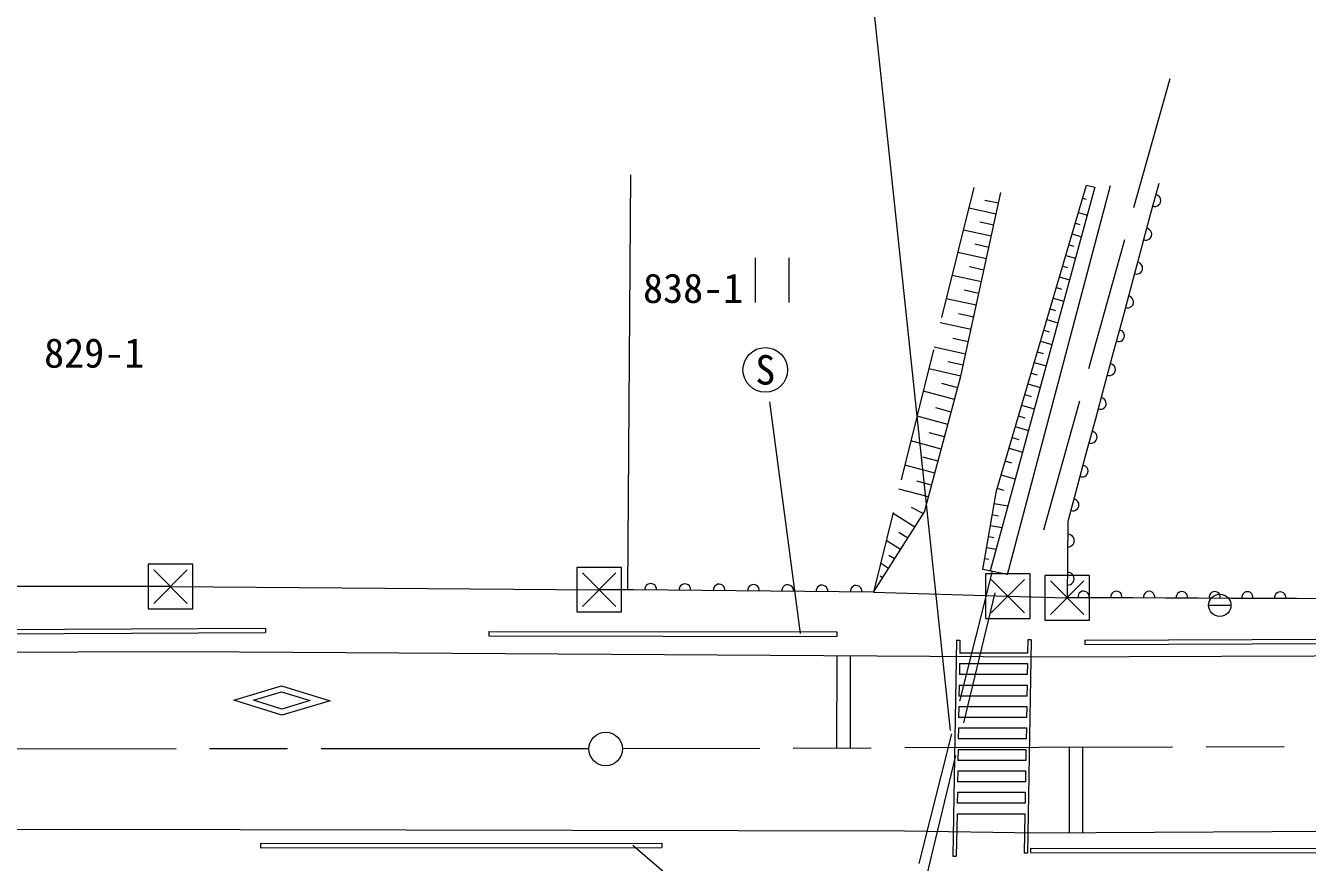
# Model space of a CAD drawing. Units: millimetres, scale not verified. Extents: x 40000 to 680000, y 20000 to 380000.
# Drawn here: x 142380 to 199811, y 281177 to 318658 of the extents above; entities that cross this region are included whole.
import ezdxf
from ezdxf.enums import TextEntityAlignment as Align

# ---------------------------------------------------------------- set-up
doc = ezdxf.new("R2010")
doc.units = ezdxf.units.MM
doc.header["$LTSCALE"] = 1000
doc.linetypes.add('CHAIN', pattern=[18.5, 12, -1.5, 3.5, -1.5])
doc.linetypes.add('DASHED', pattern=[7.5, 6, -1.5])
for name, color, linetype, lineweight in [('M-BGD', 7, 'Continuous', 13), ('M-BGD-EXST', 7, 'Continuous', 13), ('M-BMK', 2, 'CHAIN', 13), ('M-BMK-SRVR', 3, 'Continuous', 13), ('M-STR-HTXT', 7, 'Continuous', 13), ('M-STR-STRC', 7, 'Continuous', 13)]:
    doc.layers.add(name, color=color, linetype=linetype, lineweight=lineweight)
doc.layers.add('M-BMK-HTXT', color=7, linetype='Continuous')
doc.styles.add('ＭＳ ゴシック', font='')
doc.styles.get('ＭＳ ゴシック').set_extended_font_data('MS Gothic')

msp = doc.modelspace()

# ---------------------------------------------------------------- linework, layer by layer
at = {"layer": 'M-BGD', "linetype": 'DASHED'}
for p, q in [((187999, 296071), (193823, 316882)), ((184872, 311407), (180364, 293275)), ((185687, 294215), (182151, 280138)), ((182656, 280133), (186041, 294140))]:
    msp.add_line(p, q, dxfattribs=at)
at = {"layer": 'M-BGD'}
for p, q in [((169364, 293380), (169496, 311972)), ((190290, 311424), (185592, 294236)), ((186369, 294070), (190996, 311493)), ((189920, 311514), (190290, 311424)), ((193151, 311590), (192743, 310075)), ((185970, 310700), (185366, 310831)), ((189921, 310864), (189743, 310916)), ((185864, 310211), (184640, 310477)), ((189557, 310285), (189947, 310169)), ((185757, 309722), (185139, 309856)), ((189415, 309805), (189615, 309746)), ((192743, 310075), (192336, 308560)), ((185650, 309227), (184397, 309499)), ((189273, 309325), (189683, 309204)), ((185431, 308219), (184148, 308498)), ((185541, 308726), (184907, 308863)), ((189132, 308846), (189342, 308784)), ((192336, 308560), (191928, 307045)), ((185319, 307706), (184670, 307847)), ((188849, 307887), (189068, 307822)), ((188990, 308366), (189420, 308240)), ((185206, 307187), (183893, 307472)), ((188707, 307407), (189156, 307275)), ((185092, 306662), (184428, 306806)), ((188565, 306928), (188795, 306860)), ((191928, 307045), (191520, 305531)), ((184976, 306130), (183632, 306423)), ((188424, 306448), (188892, 306310)), ((184859, 305593), (184179, 305741)), ((188282, 305969), (188521, 305898)), ((191520, 305531), (191112, 304016)), ((184741, 305049), (183365, 305348)), ((187999, 305010), (188248, 304936)), ((188141, 305489), (188628, 305345)), ((184621, 304499), (183925, 304650)), ((187858, 304530), (188365, 304380)), ((184500, 303942), (183092, 304248)), ((187716, 304051), (187974, 303974)), ((191112, 304016), (190704, 302501)), ((184286, 302955), (182852, 303283)), ((184392, 303443), (183699, 303603)), ((187574, 303571), (188101, 303416)), ((187433, 303091), (187701, 303012)), ((184004, 301908), (182604, 302285)), ((184146, 302435), (183429, 302622)), ((187150, 302132), (187428, 302050)), ((187291, 302612), (187837, 302451)), ((190704, 302501), (190297, 300986)), ((183853, 301348), (183158, 301535)), ((187008, 301653), (187574, 301486)), ((183704, 300792), (182325, 301163)), ((186867, 301173), (187154, 301088)), ((190297, 300986), (189889, 299471)), ((183555, 300241), (182871, 300425)), ((186725, 300694), (187310, 300521)), ((183408, 299693), (182050, 300059)), ((186583, 300214), (186881, 300126)), ((183262, 299150), (182588, 299331)), ((186442, 299735), (187046, 299556)), ((189889, 299471), (189481, 297956)), ((183117, 298611), (181780, 298971)), ((186565, 299059), (186268, 299147)), ((182973, 298076), (182310, 298255)), ((186713, 298338), (186084, 298524)), ((182830, 297545), (181513, 297900)), ((186223, 297831), (185907, 297924)), ((189481, 297956), (189073, 296441)), ((182061, 297089), (182606, 296809)), ((185778, 297247), (186387, 297144)), ((181246, 296823), (182222, 296204)), ((185694, 296754), (185974, 296707)), ((189073, 296441), (189061, 294736)), ((181511, 295965), (181910, 295712)), ((185526, 295769), (185758, 295729)), ((185610, 296262), (186122, 296174)), ((181578, 295190), (180940, 295595)), ((185442, 295276), (185857, 295205)), ((181311, 294768), (181062, 294925)), ((185358, 294783), (185541, 294752)), ((189061, 294736), (189049, 293031)), ((181043, 294345), (180686, 294572)), ((143014, 293531), (141548, 293532)), ((144479, 293531), (143014, 293531)), ((145944, 293530), (144479, 293531)), ((147409, 293529), (145944, 293530)), ((148874, 293528), (147409, 293529)), ((148874, 293528), (168082, 293392)), ((180775, 293923), (180667, 293992)), ((169617, 293378), (168082, 293392)), ((171152, 293363), (169617, 293378)), ((172688, 293348), (171152, 293363)), ((174223, 293334), (172688, 293348)), ((175758, 293319), (174223, 293334)), ((177293, 293304), (175758, 293319)), ((178828, 293290), (177293, 293304)), ((180364, 293275), (178828, 293290)), ((180364, 293275), (186387, 293102)), ((186387, 293102), (189049, 293031)), ((190517, 293025), (189049, 293031)), ((191986, 293020), (190517, 293025)), ((193454, 293015), (191986, 293020)), ((194923, 293009), (193454, 293015)), ((196391, 293004), (194923, 293009)), ((197859, 292999), (196391, 293004)), ((199328, 292993), (197859, 292999)), ((200796, 292988), (199328, 292993)), ((97932, 291413), (153130, 291671)), ((97933, 291213), (153129, 291471)), ((153130, 291671), (153131, 291471)), ((163129, 291525), (178729, 291499)), ((163129, 291525), (163129, 291325)), ((163129, 291325), (178729, 291299)), ((178729, 291499), (178729, 291299)), ((189841, 291133), (250423, 291379)), ((189842, 290933), (250424, 291179)), ((189841, 291133), (189842, 290933)), ((152906, 282021), (170892, 282041)), ((152906, 282021), (152906, 281821)), ((170892, 282041), (170892, 281841)), ((152906, 281821), (170892, 281841)), ((187404, 281814), (217968, 281787)), ((187404, 281814), (187404, 281614)), ((187404, 281614), (217968, 281587))]:
    msp.add_line(p, q, dxfattribs=at)
for points in [[(186369, 294070), (185276, 294303), (185875, 297817), (189920, 311514)], [(180364, 293275), (182651, 296881), (184286, 302955), (186077, 311188)]]:
    msp.add_lwpolyline(points, dxfattribs=at)
for centre, radius, start, end in [((192982, 310823), 264, 247.08325, 82.78531), ((192574, 309309), 264, 247.08399, 82.784), ((192166, 307794), 264, 247.08216, 82.78583), ((191759, 306279), 264, 247.08507, 82.78348), ((191351, 304764), 264, 247.08494, 82.78574), ((190943, 303249), 264, 247.08399, 82.784), ((190535, 301734), 264, 247.08507, 82.78348), ((190128, 300219), 264, 247.08325, 82.78531), ((189720, 298704), 264, 247.08557, 82.78299), ((189312, 297189), 264, 247.08385, 82.78625), ((189083, 295588), 285, 266.49017, 92.69127), ((189070, 293883), 285, 266.49016, 92.69129), ((170385, 293411), 259, 350.37819, 188.5313), ((171920, 293396), 259, 350.37614, 188.53111), ((173456, 293382), 259, 350.37612, 188.53113), ((174991, 293367), 259, 350.37612, 188.53113), ((176526, 293353), 259, 350.37803, 188.52923), ((178061, 293338), 259, 350.37803, 188.52923), ((179596, 293323), 259, 350.37819, 188.5313), ((189783, 293078), 250, 348.20539, 191.37555), ((191252, 293073), 250, 348.20447, 191.3788), ((192720, 293068), 250, 348.20539, 191.37555), ((194188, 293062), 250, 348.20447, 191.3788), ((195657, 293057), 250, 348.20749, 191.37579), ((197125, 293052), 250, 348.20447, 191.3788), ((198594, 293046), 250, 348.20562, 191.37766)]:
    msp.add_arc(centre, radius, start, end, dxfattribs=at)
at = {"layer": 'M-BGD-EXST'}
for p, q in [((175072, 308257), (175072, 306257)), ((176572, 308257), (176572, 306257)), ((175709, 301805), (177079, 291435)), ((148124, 292778), (149624, 294278)), ((148124, 294278), (149624, 292778)), ((167332, 292642), (168832, 294142)), ((167332, 294142), (168832, 292642)), ((185637, 292352), (187137, 293852)), ((185637, 293852), (187137, 292352)), ((188299, 292281), (189799, 293781)), ((188299, 293781), (189799, 292281)), ((195388, 292692), (196388, 292692)), ((174946, 277322), (169594, 281935))]:
    msp.add_line(p, q, dxfattribs=at)
for points in [[(147874, 292528), (149874, 292528), (149874, 294528), (147874, 294528)], [(167082, 292392), (169082, 292392), (169082, 294392), (167082, 294392)], [(185387, 292102), (187387, 292102), (187387, 294102), (185387, 294102)], [(188049, 292031), (190049, 292031), (190049, 294031), (188049, 294031)]]:
    msp.add_lwpolyline(points, close=True, dxfattribs=at)
for centre, radius in [((175522, 303238), 1000), ((195888, 292692), 500)]:
    msp.add_circle(centre, radius, dxfattribs=at)
at = {"layer": 'M-BMK'}
for p, q in [((267770, 286577), (169119, 286260)), ((167619, 286258), (69076, 286243))]:
    msp.add_line(p, q, dxfattribs=at)
at = {"layer": 'M-BMK-SRVR'}
msp.add_circle((168369, 286258), 750, dxfattribs=at)
at = {"layer": 'M-STR-HTXT'}
msp.add_lwpolyline([(183818, 287090), (179100, 331596), (150960, 331596)], dxfattribs=at)
at = {"layer": 'M-STR-STRC'}
for p, q in [((184093, 291137), (183930, 281453)), ((184093, 291137), (184243, 291134)), ((184243, 291134), (184233, 290551)), ((187436, 291142), (187275, 281586)), ((187286, 291145), (187276, 290551)), ((187436, 291142), (187286, 291145)), ((178734, 286291), (178737, 290429)), ((179319, 290425), (179328, 286293)), ((184225, 290081), (184217, 289590)), ((184225, 290081), (187268, 290081)), ((187276, 290551), (184233, 290551)), ((187268, 290081), (187260, 289590)), ((187260, 289590), (184217, 289590)), ((184209, 289120), (184201, 288629)), ((184209, 289120), (187252, 289120)), ((187252, 289120), (187244, 288629)), ((187244, 288629), (184201, 288629)), ((184193, 288159), (184184, 287668)), ((184193, 288159), (187236, 288159)), ((187236, 288159), (187227, 287668)), ((184176, 287198), (184168, 286708)), ((184176, 287198), (187219, 287198)), ((187227, 287668), (184184, 287668)), ((187219, 287198), (187211, 286708)), ((187211, 286708), (184168, 286708)), ((184160, 286238), (184152, 285747)), ((184160, 286238), (187203, 286238)), ((187203, 286238), (187195, 285747)), ((189148, 282512), (189151, 286324)), ((189733, 286326), (189742, 282515)), ((187195, 285747), (184152, 285747)), ((184144, 285277), (184136, 284786)), ((184144, 285277), (187187, 285277)), ((187187, 285277), (187179, 284786)), ((184128, 284316), (184120, 283825)), ((184128, 284316), (187171, 284316)), ((187179, 284786), (184136, 284786)), ((187171, 284316), (187163, 283825)), ((187163, 283825), (184120, 283825)), ((184112, 283355), (184080, 281451)), ((184112, 283355), (187155, 283355)), ((187155, 283355), (187125, 281589)), ((183930, 281453), (184080, 281451)), ((187275, 281586), (187125, 281589))]:
    msp.add_line(p, q, dxfattribs=at)
for points in [[(187661, 290372), (149586, 290614), (96001, 290440), (74229, 290369)], [(568593, 290718), (502506, 290507), (412781, 290461), (316499, 290785), (253255, 290532), (225043, 290509), (187661, 290372)], [(72136, 282419), (144550, 282668), (181758, 282592), (187695, 282504), (198226, 282558), (233117, 282703), (248091, 282926), (253794, 282824), (277587, 282972), (327046, 283291), (345951, 283349)]]:
    msp.add_lwpolyline(points, dxfattribs=at)
for points in [[(151706, 288438), (153845, 289085), (156025, 288420), (153853, 287771)], [(152592, 288435), (153844, 288814), (155126, 288423), (153855, 288043)]]:
    msp.add_lwpolyline(points, close=True, dxfattribs=at)

# ---------------------------------------------------------------- texts
at = {"layer": 'M-BGD-EXST', "style": 'ＭＳ ゴシック'}
msp.add_text('S', height=1320, dxfattribs=at).set_placement((175522, 303238), align=Align.MIDDLE_CENTER)
at = {"layer": 'M-BMK-HTXT', "style": 'ＭＳ ゴシック'}
for s, p in [('838-1', (172290, 306897)), ('829-1', (145453, 303997))]:
    msp.add_text(s, height=1320, dxfattribs=at).set_placement(p, align=Align.MIDDLE_CENTER)

doc.saveas('drawing.dxf')
